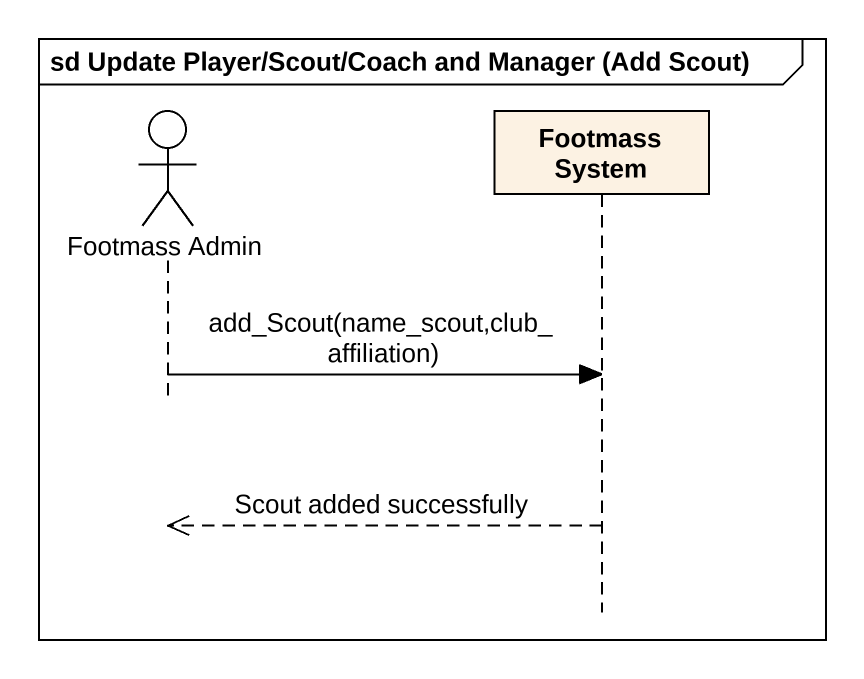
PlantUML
@startuml
mainframe sd Update Player/Scout/Coach and Manager (Add Scout)
hide footbox
actor "Footmass Admin" as Footmass_Admin
participant "Footmass System" as Footmass_System

Footmass_Admin -> Footmass_System : add_Scout(name_scout,club_affiliation)
Footmass_System -->> Footmass_Admin : Scout added successfully
@enduml
